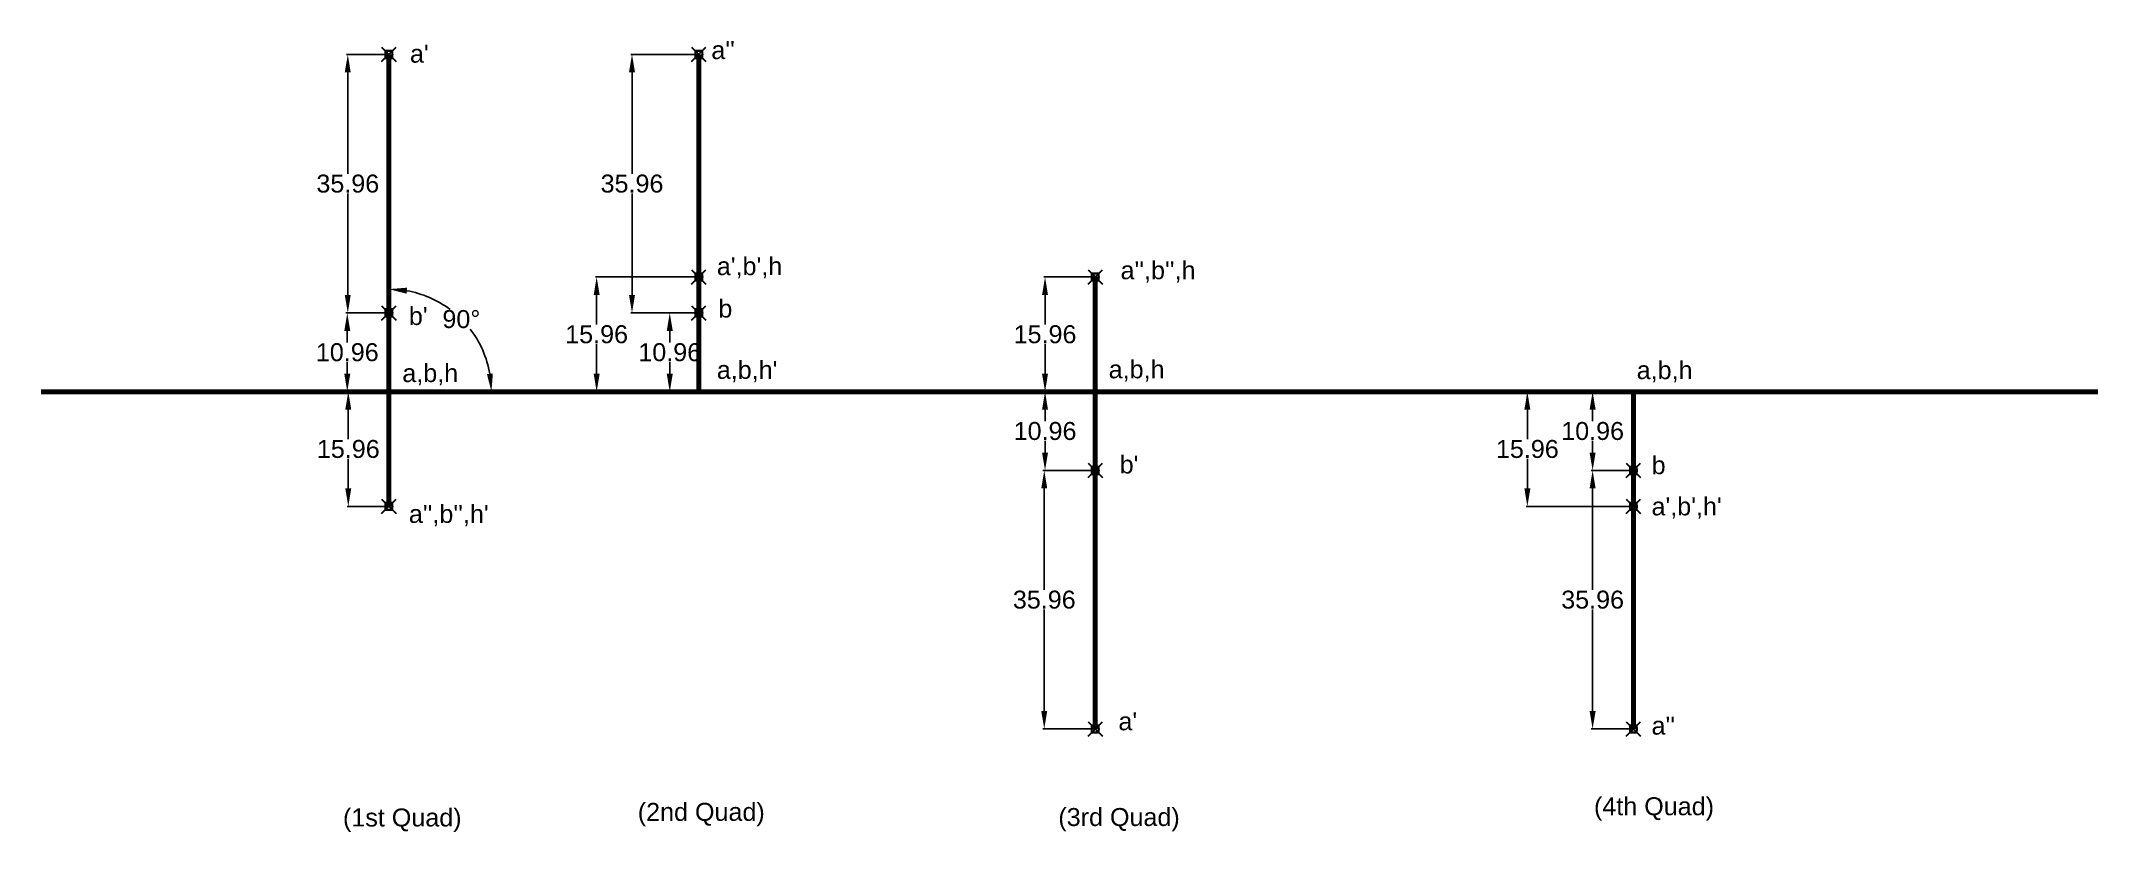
# Model space of a CAD drawing. Header units: millimetres. Extents: x -10 to 276, y 125 to 235.
import ezdxf

# ---------------------------------------------------------------- set-up
doc = ezdxf.new("R2010")
doc.units = ezdxf.units.MM
doc.header["$PDMODE"] = 99
doc.layers.add('thick continuous', color=7, linetype='Continuous', lineweight=30)
doc.styles.get("Standard").update_dxf_attribs({"font": 'Arial.ttf'})
doc.dimstyles.get("Standard").update_dxf_attribs({"dimtxt": 2.5, "dimasz": 2.5, "dimexe": 0.18, "dimexo": 0.0625, "dimgap": 0.09, "dimtad": 0, "dimtih": 1, "dimtoh": 1, "dimzin": 0, "dimdsep": 46, "dimtxsty": 'Standard', "dimcen": 0.09, "dimadec": 0, "dimazin": 0, "dimtfac": 1, "dimtofl": 0, "dimtmove": 0, "dimatfit": 3, "dimfxl": 1, "dimtolj": 1, "dimtzin": 0, "dimarcsym": 0})

# ---------------------------------------------------------------- blocks, each defined once
blk = doc.blocks.new('*D1')
at = {"layer": 'Defpoints', "color": 0, "transparency": 16777216}
for p in [(32.1, 197.16), (37.88, 197.16), (37.88, 186.2)]:
    blk.add_point(p, dxfattribs=at)
at = {"layer": 'thick continuous', "color": 0, "lineweight": -2, "transparency": 16777216}
for p, q in [((37.82, 197.16), (31.92, 197.16)), ((32.1, 194.66), (32.1, 193.05)), ((32.1, 188.7), (32.1, 190.32)), ((37.82, 186.2), (31.92, 186.2))]:
    blk.add_line(p, q, dxfattribs=at)
at = {"layer": 'thick continuous', "color": 0, "transparency": 16777216}
for points in [[(31.68, 194.66), (32.51, 194.66), (32.1, 197.16)], [(31.68, 188.7), (32.51, 188.7), (32.1, 186.2)]]:
    blk.add_solid(points, dxfattribs=at)
at = {"layer": 'thick continuous', "color": 0, "transparency": 16777216, "insert": (32.1, 191.68), "char_height": 2.5, "attachment_point": 5}
blk.add_mtext('\\A1;10.96', dxfattribs=at)
blk = doc.blocks.new('*D2')
at = {"layer": 'Defpoints', "color": 0, "transparency": 16777216}
for p in [(37.88, 186.2), (32.24, 170.24), (37.88, 170.24)]:
    blk.add_point(p, dxfattribs=at)
at = {"layer": 'thick continuous', "color": 0, "lineweight": -2, "transparency": 16777216}
for p, q in [((37.82, 186.2), (32.06, 186.2)), ((32.24, 183.7), (32.24, 179.59)), ((32.24, 172.74), (32.24, 176.86)), ((37.82, 170.24), (32.06, 170.24))]:
    blk.add_line(p, q, dxfattribs=at)
at = {"layer": 'thick continuous', "color": 0, "transparency": 16777216}
for points in [[(31.82, 183.7), (32.65, 183.7), (32.24, 186.2)], [(31.82, 172.74), (32.65, 172.74), (32.24, 170.24)]]:
    blk.add_solid(points, dxfattribs=at)
at = {"layer": 'thick continuous', "color": 0, "transparency": 16777216, "insert": (32.24, 178.22), "char_height": 2.5, "attachment_point": 5}
blk.add_mtext('\\A1;15.96', dxfattribs=at)
blk = doc.blocks.new('*D3')
at = {"layer": 'Defpoints', "color": 0, "transparency": 16777216}
for p in [(32.17, 233.12), (37.88, 233.12), (37.88, 197.16)]:
    blk.add_point(p, dxfattribs=at)
at = {"layer": 'thick continuous', "color": 0, "lineweight": -2, "transparency": 16777216}
for p, q in [((37.82, 233.12), (31.99, 233.12)), ((32.17, 230.62), (32.17, 216.51)), ((32.17, 199.66), (32.17, 213.78)), ((37.82, 197.16), (31.99, 197.16))]:
    blk.add_line(p, q, dxfattribs=at)
at = {"layer": 'thick continuous', "color": 0, "transparency": 16777216}
for points in [[(31.75, 230.62), (32.58, 230.62), (32.17, 233.12)], [(31.75, 199.66), (32.58, 199.66), (32.17, 197.16)]]:
    blk.add_solid(points, dxfattribs=at)
at = {"layer": 'thick continuous', "color": 0, "transparency": 16777216, "insert": (32.17, 215.14), "char_height": 2.5, "attachment_point": 5}
blk.add_mtext('\\A1;35.96', dxfattribs=at)
blk = doc.blocks.new('*D4')
at = {"layer": 'Defpoints', "color": 0, "transparency": 16777216}
for p in [(37.88, 197.16), (50.24, 193.34), (-10.48, 186.2), (37.88, 186.2), (275.58, 186.2)]:
    blk.add_point(p, dxfattribs=at)
at = {"layer": 'thick continuous', "color": 0, "lineweight": -2, "transparency": 16777216}
blk.add_line((37.88, 197.23), (37.88, 200.65), dxfattribs=at)
for start, end in [(53.4049, 79.9487), (10.0513, 37.6869)]:
    blk.add_arc((37.88, 186.2), 14.27, start, end, dxfattribs=at)
at = {"layer": 'thick continuous', "color": 0, "transparency": 16777216}
for points in [[(40.33, 199.84), (40.41, 200.67), (37.88, 200.47)], [(52.35, 188.73), (51.52, 188.66), (52.15, 186.2)]]:
    blk.add_solid(points, dxfattribs=at)
at = {"layer": 'thick continuous', "color": 0, "transparency": 16777216, "insert": (47.97, 196.29), "char_height": 2.5, "attachment_point": 5}
blk.add_mtext('\\A1;90°', dxfattribs=at)
blk = doc.blocks.new('*D8')
at = {"layer": 'Defpoints', "color": 0, "transparency": 16777216}
for p in [(66.78, 202.16), (80.99, 202.16), (80.99, 186.2)]:
    blk.add_point(p, dxfattribs=at)
at = {"layer": 'thick continuous', "color": 0, "lineweight": -2, "transparency": 16777216}
for p, q in [((80.93, 202.16), (66.6, 202.16)), ((66.78, 199.66), (66.78, 195.55)), ((66.78, 188.7), (66.78, 192.82)), ((80.93, 186.2), (66.6, 186.2))]:
    blk.add_line(p, q, dxfattribs=at)
at = {"layer": 'thick continuous', "color": 0, "transparency": 16777216}
for points in [[(66.37, 199.66), (67.2, 199.66), (66.78, 202.16)], [(66.37, 188.7), (67.2, 188.7), (66.78, 186.2)]]:
    blk.add_solid(points, dxfattribs=at)
at = {"layer": 'thick continuous', "color": 0, "transparency": 16777216, "insert": (66.78, 194.18), "char_height": 2.5, "attachment_point": 5}
blk.add_mtext('\\A1;15.96', dxfattribs=at)
blk = doc.blocks.new('*D9')
at = {"layer": 'Defpoints', "color": 0, "transparency": 16777216}
for p in [(80.99, 197.16), (76.95, 186.2), (80.99, 186.2)]:
    blk.add_point(p, dxfattribs=at)
at = {"layer": 'thick continuous', "color": 0, "lineweight": -2, "transparency": 16777216}
for p, q in [((80.93, 197.16), (76.77, 197.16)), ((76.95, 194.66), (76.95, 193.05)), ((76.95, 188.7), (76.95, 190.32)), ((80.93, 186.2), (76.77, 186.2))]:
    blk.add_line(p, q, dxfattribs=at)
at = {"layer": 'thick continuous', "color": 0, "transparency": 16777216}
for points in [[(76.53, 194.66), (77.37, 194.66), (76.95, 197.16)], [(76.53, 188.7), (77.37, 188.7), (76.95, 186.2)]]:
    blk.add_solid(points, dxfattribs=at)
at = {"layer": 'thick continuous', "color": 0, "transparency": 16777216, "insert": (76.95, 191.68), "char_height": 2.5, "attachment_point": 5}
blk.add_mtext('\\A1;10.96', dxfattribs=at)
blk = doc.blocks.new('*D10')
at = {"layer": 'Defpoints', "color": 0, "transparency": 16777216}
for p in [(71.7, 233.12), (80.99, 233.12), (80.99, 197.16)]:
    blk.add_point(p, dxfattribs=at)
at = {"layer": 'thick continuous', "color": 0, "lineweight": -2, "transparency": 16777216}
for p, q in [((80.93, 233.12), (71.52, 233.12)), ((71.7, 230.62), (71.7, 216.51)), ((71.7, 199.66), (71.7, 213.78)), ((80.93, 197.16), (71.52, 197.16))]:
    blk.add_line(p, q, dxfattribs=at)
at = {"layer": 'thick continuous', "color": 0, "transparency": 16777216}
for points in [[(71.28, 230.62), (72.12, 230.62), (71.7, 233.12)], [(71.28, 199.66), (72.12, 199.66), (71.7, 197.16)]]:
    blk.add_solid(points, dxfattribs=at)
at = {"layer": 'thick continuous', "color": 0, "transparency": 16777216, "insert": (71.7, 215.14), "char_height": 2.5, "attachment_point": 5}
blk.add_mtext('\\A1;35.96', dxfattribs=at)
blk = doc.blocks.new('*D20')
at = {"layer": 'Defpoints', "color": 0, "transparency": 16777216}
for p in [(129.15, 202.16), (136.13, 202.16), (136.13, 186.2)]:
    blk.add_point(p, dxfattribs=at)
at = {"layer": 'thick continuous', "color": 0, "lineweight": -2, "transparency": 16777216}
for p, q in [((136.07, 202.16), (128.97, 202.16)), ((129.15, 199.66), (129.15, 195.55)), ((129.15, 188.7), (129.15, 192.82)), ((136.07, 186.2), (128.97, 186.2))]:
    blk.add_line(p, q, dxfattribs=at)
at = {"layer": 'thick continuous', "color": 0, "transparency": 16777216}
for points in [[(128.73, 199.66), (129.56, 199.66), (129.15, 202.16)], [(128.73, 188.7), (129.56, 188.7), (129.15, 186.2)]]:
    blk.add_solid(points, dxfattribs=at)
at = {"layer": 'thick continuous', "color": 0, "transparency": 16777216, "insert": (129.15, 194.18), "char_height": 2.5, "attachment_point": 5}
blk.add_mtext('\\A1;15.96', dxfattribs=at)
blk = doc.blocks.new('*D21')
at = {"layer": 'Defpoints', "color": 0, "transparency": 16777216}
for p in [(136.13, 186.2), (129.15, 175.24), (136.13, 175.24)]:
    blk.add_point(p, dxfattribs=at)
at = {"layer": 'thick continuous', "color": 0, "lineweight": -2, "transparency": 16777216}
for p, q in [((136.07, 186.2), (128.97, 186.2)), ((129.15, 183.7), (129.15, 182.09)), ((129.15, 177.74), (129.15, 179.36)), ((136.07, 175.24), (128.97, 175.24))]:
    blk.add_line(p, q, dxfattribs=at)
at = {"layer": 'thick continuous', "color": 0, "transparency": 16777216}
for points in [[(128.73, 183.7), (129.56, 183.7), (129.15, 186.2)], [(128.73, 177.74), (129.56, 177.74), (129.15, 175.24)]]:
    blk.add_solid(points, dxfattribs=at)
at = {"layer": 'thick continuous', "color": 0, "transparency": 16777216, "insert": (129.15, 180.72), "char_height": 2.5, "attachment_point": 5}
blk.add_mtext('\\A1;10.96', dxfattribs=at)
blk = doc.blocks.new('*D22')
at = {"layer": 'Defpoints', "color": 0, "transparency": 16777216}
for p in [(136.13, 175.24), (129.04, 139.28), (136.13, 139.28)]:
    blk.add_point(p, dxfattribs=at)
at = {"layer": 'thick continuous', "color": 0, "lineweight": -2, "transparency": 16777216}
for p, q in [((136.07, 175.24), (128.86, 175.24)), ((129.04, 172.74), (129.04, 158.63)), ((129.04, 141.78), (129.04, 155.9)), ((136.07, 139.28), (128.86, 139.28))]:
    blk.add_line(p, q, dxfattribs=at)
at = {"layer": 'thick continuous', "color": 0, "transparency": 16777216}
for points in [[(128.62, 172.74), (129.45, 172.74), (129.04, 175.24)], [(128.62, 141.78), (129.45, 141.78), (129.04, 139.28)]]:
    blk.add_solid(points, dxfattribs=at)
at = {"layer": 'thick continuous', "color": 0, "transparency": 16777216, "insert": (129.04, 157.26), "char_height": 2.5, "attachment_point": 5}
blk.add_mtext('\\A1;35.96', dxfattribs=at)
blk = doc.blocks.new('*D27')
at = {"layer": 'Defpoints', "color": 0, "transparency": 16777216}
for p in [(210.98, 186.2), (196.23, 170.24), (210.98, 170.24)]:
    blk.add_point(p, dxfattribs=at)
at = {"layer": 'thick continuous', "color": 0, "lineweight": -2, "transparency": 16777216}
for p, q in [((210.92, 186.2), (196.05, 186.2)), ((196.23, 183.7), (196.23, 179.59)), ((196.23, 172.74), (196.23, 176.86)), ((210.92, 170.24), (196.05, 170.24))]:
    blk.add_line(p, q, dxfattribs=at)
at = {"layer": 'thick continuous', "color": 0, "transparency": 16777216}
for points in [[(195.82, 183.7), (196.65, 183.7), (196.23, 186.2)], [(195.82, 172.74), (196.65, 172.74), (196.23, 170.24)]]:
    blk.add_solid(points, dxfattribs=at)
at = {"layer": 'thick continuous', "color": 0, "transparency": 16777216, "insert": (196.23, 178.22), "char_height": 2.5, "attachment_point": 5}
blk.add_mtext('\\A1;15.96', dxfattribs=at)
blk = doc.blocks.new('*D28')
at = {"layer": 'Defpoints', "color": 0, "transparency": 16777216}
for p in [(205.31, 186.2), (210.98, 186.2), (210.98, 175.24)]:
    blk.add_point(p, dxfattribs=at)
at = {"layer": 'thick continuous', "color": 0, "lineweight": -2, "transparency": 16777216}
for p, q in [((210.92, 186.2), (205.13, 186.2)), ((205.31, 183.7), (205.31, 182.09)), ((205.31, 177.74), (205.31, 179.36)), ((210.92, 175.24), (205.13, 175.24))]:
    blk.add_line(p, q, dxfattribs=at)
at = {"layer": 'thick continuous', "color": 0, "transparency": 16777216}
for points in [[(204.89, 183.7), (205.73, 183.7), (205.31, 186.2)], [(204.89, 177.74), (205.73, 177.74), (205.31, 175.24)]]:
    blk.add_solid(points, dxfattribs=at)
at = {"layer": 'thick continuous', "color": 0, "transparency": 16777216, "insert": (205.31, 180.72), "char_height": 2.5, "attachment_point": 5}
blk.add_mtext('\\A1;10.96', dxfattribs=at)
blk = doc.blocks.new('*D29')
at = {"layer": 'Defpoints', "color": 0, "transparency": 16777216}
for p in [(210.98, 175.24), (205.31, 139.28), (210.98, 139.28)]:
    blk.add_point(p, dxfattribs=at)
at = {"layer": 'thick continuous', "color": 0, "lineweight": -2, "transparency": 16777216}
for p, q in [((210.92, 175.24), (205.13, 175.24)), ((205.31, 172.74), (205.31, 158.63)), ((205.31, 141.78), (205.31, 155.9)), ((210.92, 139.28), (205.13, 139.28))]:
    blk.add_line(p, q, dxfattribs=at)
at = {"layer": 'thick continuous', "color": 0, "transparency": 16777216}
for points in [[(204.89, 172.74), (205.73, 172.74), (205.31, 175.24)], [(204.89, 141.78), (205.73, 141.78), (205.31, 139.28)]]:
    blk.add_solid(points, dxfattribs=at)
at = {"layer": 'thick continuous', "color": 0, "transparency": 16777216, "insert": (205.31, 157.26), "char_height": 2.5, "attachment_point": 5}
blk.add_mtext('\\A1;35.96', dxfattribs=at)

msp = doc.modelspace()

# ---------------------------------------------------------------- linework, layer by layer
at = {"layer": 'thick continuous', "lineweight": 80}
for p, q in [((37.881, 197.164), (37.881, 233.124)), ((80.991, 197.164), (80.991, 233.124)), ((80.991, 186.204), (80.991, 202.164)), ((136.129, 186.204), (136.129, 202.164)), ((37.881, 186.204), (37.881, 197.164)), ((-10.483, 186.204), (275.583, 186.204)), ((37.881, 186.204), (37.881, 170.244)), ((136.129, 186.204), (136.129, 175.244)), ((210.982, 186.204), (210.982, 170.244)), ((136.129, 175.244), (136.129, 139.284)), ((210.982, 175.244), (210.982, 139.284))]:
    msp.add_line(p, q, dxfattribs=at)
at = {"layer": 'thick continuous'}
for p, q in [((80.991, 186.204), (80.991, 202.164)), ((80.991, 186.204), (80.991, 197.164)), ((80.991, 195.846), (80.991, 186.204)), ((210.982, 186.204), (210.982, 175.244))]:
    msp.add_line(p, q, dxfattribs=at)
for p in [(37.881, 233.124), (80.991, 233.124), (80.991, 202.164), (136.129, 202.164), (37.881, 197.164), (80.991, 197.164), (136.129, 175.244), (210.982, 175.244), (37.881, 170.244), (210.982, 170.244), (136.129, 139.284), (210.982, 139.284)]:
    msp.add_point(p, dxfattribs=at)

# ---------------------------------------------------------------- texts
at = {"layer": 'thick continuous', "char_height": 2.5, "attachment_point": 1}
for s, width, heights, insert in [("a''", 2.16611, [0], (82.732, 234.973)), ("a'", 2.16611, [0], (40.82, 234.475)), ("a',b',h", 2.16611, [0], (83.497, 204.917)), ("a'',b'',h", 2.16611, [0], (139.644, 204.345)), ("b'", 2.16611, [0], (40.665, 197.978)), ('b', 2.16611, [0], (83.716, 199.015)), ('a,b,h', 2.16611, [0], (39.755, 190.04)), ("a,b,h'", 2.16611, [0], (83.497, 190.49)), ('a,b,h', 2.16611, [0], (138.001, 190.565)), ('a,b,h', 2.16611, [0], (211.442, 190.452)), ("b'", 2.16611, [0], (139.532, 177.322)), ('b', 2.16611, [0], (213.519, 177.227)), ("a'',b'',h'", 2.16611, [0], (40.665, 170.451)), ("a',b',h'", 2.16611, [0], (213.5, 171.495)), ("a'", 2.5, [0], (139.355, 141.598)), ("a''", 2.16611, [0], (213.5, 140.995)), ('(2nd Quad)', 19.96801, [5.147], (72.5, 129)), ('(4th Quad)', 20.43648, [0], (205.5, 129.778)), ('\\pxi-1,l1;(1st Quad)', 18.49851, [0.776], (31.5, 128.217)), ('(3rd Quad)', 19.96801, [4.991], (131, 128.278))]:
    msp.add_mtext_dynamic_manual_height_columns(s, width=width, gutter_width=12.5, heights=heights, dxfattribs=dict(at, insert=insert))

# ---------------------------------------------------------------- dimensions: what is measured, and where the dimension line sits
at = {"layer": 'thick continuous'}
for base, p1, p2, picture, middle in [((32.167, 233.124), (37.881, 197.164), (37.881, 233.124), '*D3', (32.167, 215.144)), ((71.701, 233.124), (80.991, 197.164), (80.991, 233.124), '*D10', (71.701, 215.144)), ((129.145, 202.164), (136.129, 186.204), (136.129, 202.164), '*D20', (129.145, 194.184)), ((32.098, 197.164), (37.881, 186.204), (37.881, 197.164), '*D1', (32.098, 191.684)), ((32.238, 170.244), (37.881, 186.204), (37.881, 170.244), '*D2', (32.238, 178.224)), ((129.145, 175.244), (136.129, 186.204), (136.129, 175.244), '*D21', (129.145, 180.724)), ((129.036, 139.284), (136.129, 175.244), (136.129, 139.284), '*D22', (129.036, 157.264))]:
    dim = msp.add_linear_dim(base=base, p1=p1, p2=p2, angle=90, dimstyle='Standard', dxfattribs=at)
    dim.commit()
    dim.dimension.update_dxf_attribs({"geometry": picture, "text_midpoint": middle})
dim = msp.add_angular_dim_2l(base=(50.238, 193.338), line1=((37.881, 186.204), (37.881, 197.164)), line2=((-10.483, 186.204), (275.583, 186.204)), dimstyle='Standard', dxfattribs=at)
dim.commit()
dim.dimension.update_dxf_attribs({"geometry": '*D4', "text_midpoint": (47.971, 196.294)})
for base, p1, p2, picture, middle in [((66.782, 202.164), (80.991, 186.204), (80.991, 202.164), '*D8', (66.782, 194.184)), ((76.949, 186.204), (80.991, 197.164), (80.991, 186.204), '*D9', (76.949, 191.684)), ((196.235, 170.244), (210.982, 186.204), (210.982, 170.244), '*D27', (196.235, 178.224)), ((205.309, 186.204), (210.982, 175.244), (210.982, 186.204), '*D28', (205.309, 180.724)), ((205.309, 139.284), (210.982, 175.244), (210.982, 139.284), '*D29', (205.309, 157.264))]:
    dim = msp.add_linear_dim(base=base, p1=p1, p2=p2, angle=90, dimstyle='Standard', dxfattribs=at)
    dim.commit()
    dim.dimension.update_dxf_attribs({"geometry": picture, "text_midpoint": middle, "dimtype": 160})

doc.saveas('drawing.dxf')
